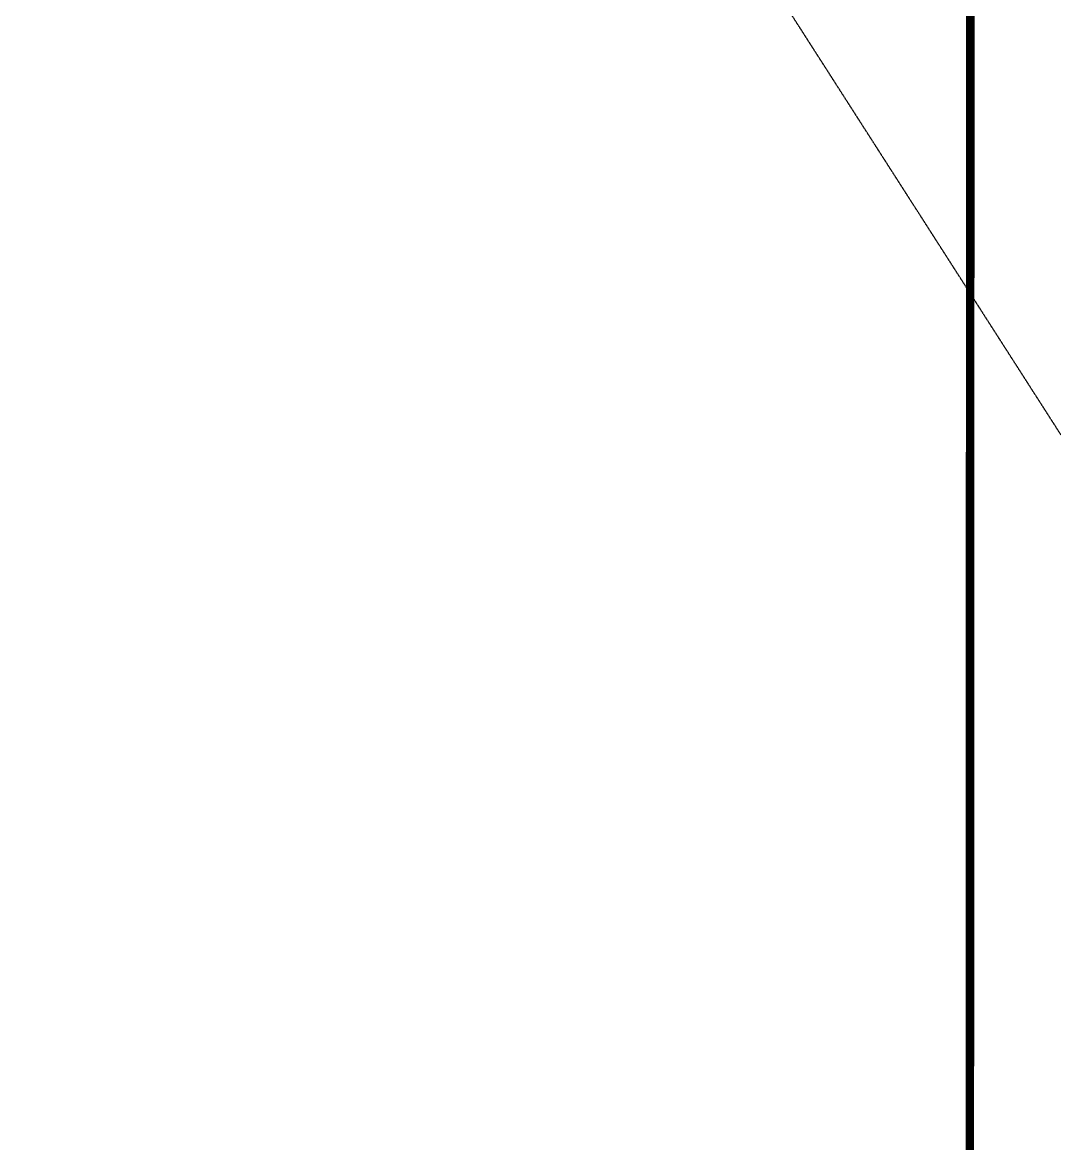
# Model space of a CAD drawing. Header units: centimetres. Extents: x -6122352 to 6876996, y -1694241 to 2592194.
# Drawn here: x 170623 to 173025, y -53977 to -51368 of the extents above; entities that cross this region are included whole.
import ezdxf
from ezdxf.xclip import XClip

# ---------------------------------------------------------------- set-up
doc = ezdxf.new("R2010")
doc.units = ezdxf.units.CM
doc.header["$MEASUREMENT"] = 0
doc.header["$XCLIPFRAME"] = 2
for name, pattern in [('DASHED2', [0.375, 0.25, -0.125]), ('XR-AR-END-SETTING OUT PLAN$0$23585-XR-AR-END-GROUND FLOOR$0$23261-XR-AR-SI-GF$0$HIDDEN', [0.375, 0.25, -0.125]), ('XR-AR-END-SETTING OUT PLAN$0$23585-XR-AR-END-GROUND FLOOR$0$XR-END-GROUND FLOOR PLAN$0$xf_6a1$0$DASHED', [0.75, 0.5, -0.25])]:
    doc.linetypes.add(name, pattern=pattern)
for name, color, linetype, lineweight in [('@ Foundations', 4, 'DASHED2', 50), ('XR-AR-END-SETTING OUT PLAN$0$23585-XR-AR-END-GROUND FLOOR$0$A-EQUP-KITN-PLAN', 202, 'Continuous', 9), ('XR-AR-END-SETTING OUT PLAN$0$23585-XR-AR-END-GROUND FLOOR$0$A-FLOR-OVHD', 9, 'XR-AR-END-SETTING OUT PLAN$0$23585-XR-AR-END-GROUND FLOOR$0$23261-XR-AR-SI-GF$0$HIDDEN', 15), ('XR-AR-END-SETTING OUT PLAN$0$23585-XR-AR-END-GROUND FLOOR$0$A-WALL', 7, 'Continuous', 30)]:
    doc.layers.add(name, color=color, linetype=linetype, lineweight=lineweight)
doc.layers.add('@MI-REF LAYER', color=7, linetype='Continuous')
doc.layers.add('B_TH_4', color=7, linetype='Continuous')
doc.styles.get("Standard").update_dxf_attribs({"font": 'arial.ttf'})
doc.dimstyles.new('LEADER', dxfattribs={"dimtxt": 0.18, "dimasz": 0.25, "dimexe": 0.18, "dimexo": 0.0625, "dimgap": 0.09, "dimtad": 0, "dimtih": 1, "dimtoh": 1, "dimdec": 4, "dimzin": 0, "dimdsep": 46, "dimtxsty": 'Standard', "dimblk": 'DOT', "dimcen": 0.09, "dimadec": 0, "dimazin": 0, "dimtfac": 1, "dimtdec": 4, "dimtofl": 0, "dimtmove": 0, "dimatfit": 3, "dimldrblk": 'DOT', "dimfxl": 1, "dimtolj": 1, "dimtzin": 0, "dimarcsym": 0})

# ---------------------------------------------------------------- blocks, each defined once
blk = doc.blocks.new('XR-AR-END-SETTING OUT PLAN')
at = {"layer": 'XR-AR-END-SETTING OUT PLAN$0$23585-XR-AR-END-GROUND FLOOR$0$A-EQUP-KITN-PLAN', "color": 8}
for p, q in [((3650.109346702695, 14099.99880218506), (5250.113769307733, 14099.9988026619)), ((3650.1093467623, 13849.9988026619), (3650.109346702695, 14099.99880218506)), ((5250.113769546151, 13849.99880218506), (5250.113769307733, 14099.9988026619)), ((3650.109004810452, 13749.9988026619), (5250.113769248128, 13749.9988026619)), ((3850.109238997102, 11100.00033140182), (3850.107901349664, 13149.99880361557)), ((5650.107139065862, 13149.99880218506), (3850.107901349664, 13149.99880361557))]:
    blk.add_line(p, q, dxfattribs=at)
at = {"layer": 'XR-AR-END-SETTING OUT PLAN$0$23585-XR-AR-END-GROUND FLOOR$0$A-EQUP-KITN-PLAN', "color": 8, "linetype": 'XR-AR-END-SETTING OUT PLAN$0$23585-XR-AR-END-GROUND FLOOR$0$XR-END-GROUND FLOOR PLAN$0$xf_6a1$0$DASHED'}
for p, q in [((3650.110123351216, 12899.99910211563), (3650.107762530446, 13849.9988026619)), ((3250.108286634088, 12899.99910211563), (3650.110123351216, 12899.99910211563))]:
    blk.add_line(p, q, dxfattribs=at)
at = {"layer": 'XR-AR-END-SETTING OUT PLAN$0$23585-XR-AR-END-GROUND FLOOR$0$A-FLOR-OVHD', "color": 8, "ltscale": 5}
for p, q in [((5250.252145186067, 13849.9988026619), (3650.247722819448, 13849.99880218506)), ((5250.113769248128, 13749.9988026619), (3650.10934664309, 13749.99880218506)), ((5650.107102051377, 12949.99724912643), (5650.107101693749, 11300.00188589096)), ((5750.105340138078, 12949.99724960327), (5750.107102289796, 11300.00188541412))]:
    blk.add_line(p, q, dxfattribs=at)
at = {"layer": 'XR-AR-END-SETTING OUT PLAN$0$23585-XR-AR-END-GROUND FLOOR$0$A-WALL', "color": 8}
for points in [[(3650.084305241704, 13749.99880218506), (3250.103198900819, 13749.9988026619), (3250.103199318051, 13849.9988026619), (3650.084305599332, 13849.9988026619)], [(5250.089069798589, 13749.99880170822), (5250.089070156217, 13849.99880313873), (5750.107358172536, 13849.99880313873), (5750.105340138078, 12949.99724960327), (5650.107102051377, 12949.99724912643), (5650.107250109315, 13749.99880218506)]]:
    blk.add_lwpolyline(points, close=True, dxfattribs=at)
blk = doc.blocks.new('END UNIT')
at = {"xscale": 0.001, "yscale": 0.001, "zscale": 0.001}
blk.add_blockref('XR-AR-END-SETTING OUT PLAN', (-9.150201729830158, 0), dxfattribs=at)
blk = doc.blocks.new('TH_4')
at = {"xscale": -1}
blk.add_blockref('END UNIT', (495826.3053798428, 2769130.514097063), dxfattribs=at)
blk = doc.blocks.new('A$C780da55d')
at = {"layer": 'B_TH_4', "xscale": 1.000039159572381, "yscale": 1.000039159572381, "zscale": 1.000039159572381}
blk.add_blockref('TH_4', (-495814.0704651335, -2769239.302089663), dxfattribs=at)
blk = doc.blocks.new('23585-XR-AR-MALDIVE-2$0$TH_4')
blk.add_blockref('A$C780da55d', (495794.655359471, 2769130.864096801))
at = {"layer": '@ Foundations', "linetype": 'DASHED2', "ltscale": 0.25}
blk.add_lwpolyline([(495831.2804292943, 2769142.764569025), (495833.3804292943, 2769142.764569025), (495833.3804292943, 2769145.464569025), (495831.2804292943, 2769145.464569025)], close=True, dxfattribs=at)
blk = doc.blocks.new('_Dot')
at = {"color": 0, "linetype": 'ByBlock', "lineweight": -2}
blk.add_line((-0.5, 0), (-1, 0), dxfattribs=at)
at = {"color": 0, "linetype": 'ByBlock', "const_width": 0.5}
blk.add_lwpolyline([(-0.25, 0, 1), (0.25, 0, 1)], format="xyb", close=True, dxfattribs=at)

msp = doc.modelspace()

# ---------------------------------------------------------------- hatches: boundary and pattern name
at = {"layer": '@MI-REF LAYER'}
h = msp.add_hatch(dxfattribs=at)
h.set_pattern_fill('ANSI31', color=256, scale=1999.999998458916, angle=186.7183412143764)
h.set_pattern_definition([(231.7183412143764, (-2377109729.195271, -1504175463.930205), (196.2436825049419, -154.8819453021617), [])])
h.paths.add_polyline_path([(173636.2651195199, -46390.50374047816), (173633.6818496808, -60664.33460956941), (137332.1187900153, -60657.87843419171), (137334.6100479834, -46384.0475480083), (143584.8555456593, -46385.15914598721), (143584.6674330861, -46685.78874860216), (167386.100801028, -46690.02179595042), (167386.0196218033, -46389.39214555413)])

# ---------------------------------------------------------------- next in the draw order: block references
ref = msp.add_blockref('23585-XR-AR-MALDIVE-2$0$TH_4', (-496151301.9159901, -2769108451.800584), dxfattribs=dict(at, xscale=1000, yscale=1000, zscale=1000, rotation=359.9898100352379))
XClip(ref).set_block_clipping_path([(495835.3953325448, 2769154.4396940554), (495826.3052454812, 2769154.3996857116), (495820.3052412018, 2769154.399648848), (495814.30523636914, 2769154.399611985), (495808.30537674366, 2769154.399710235), (495802.3052365903, 2769154.3998208307), (495793.35321120196, 2769154.429756117), (495793.3526341284, 2769130.4996254453), (495835.3953434096, 2769130.4996848367)])

# ---------------------------------------------------------------- next in the draw order: wipeouts: each hides what was drawn before it
at = {"color": 10}
msp.add_wipeout([(173636.26511951984, -46390.50374047816), (173633.68184968072, -60664.33460956941), (137332.1187900153, -60657.878434191734), (137334.61004798335, -46384.04754800831), (143584.8555456593, -46385.159145987214), (143584.6674330861, -46685.788748602165), (167386.10080102787, -46690.02179595042), (167386.0196218033, -46389.39214555412)], dxfattribs=at).dxf.layer = '@MI-REF LAYER'

# ---------------------------------------------------------------- next in the draw order: linework, layer by layer
at = {"layer": '@MI-REF LAYER', "color": 1, "const_width": 19.99999999999999}
msp.add_lwpolyline([(176603.9710771405, -66137.634188611), (172832.8170636988, -62567.17925696965), (172825.9835663135, -57981.64433074131), (171909.5758419537, -57980.35394569175), (172825.9835663135, -57981.64433074131), (172830.887579611, -46380.86089756218), (176617.943613307, -42304.6154559617)], dxfattribs=at)

# ---------------------------------------------------------------- next in the draw order: leaders
at = {"layer": '@MI-REF LAYER', "linetype": 'DASHED2'}
msp.add_leader([(175138.5419523451, -55599.40567249962), (172279.190560395, -51141.47393555536)], dimstyle='LEADER', dxfattribs=at)

doc.saveas('drawing.dxf')
